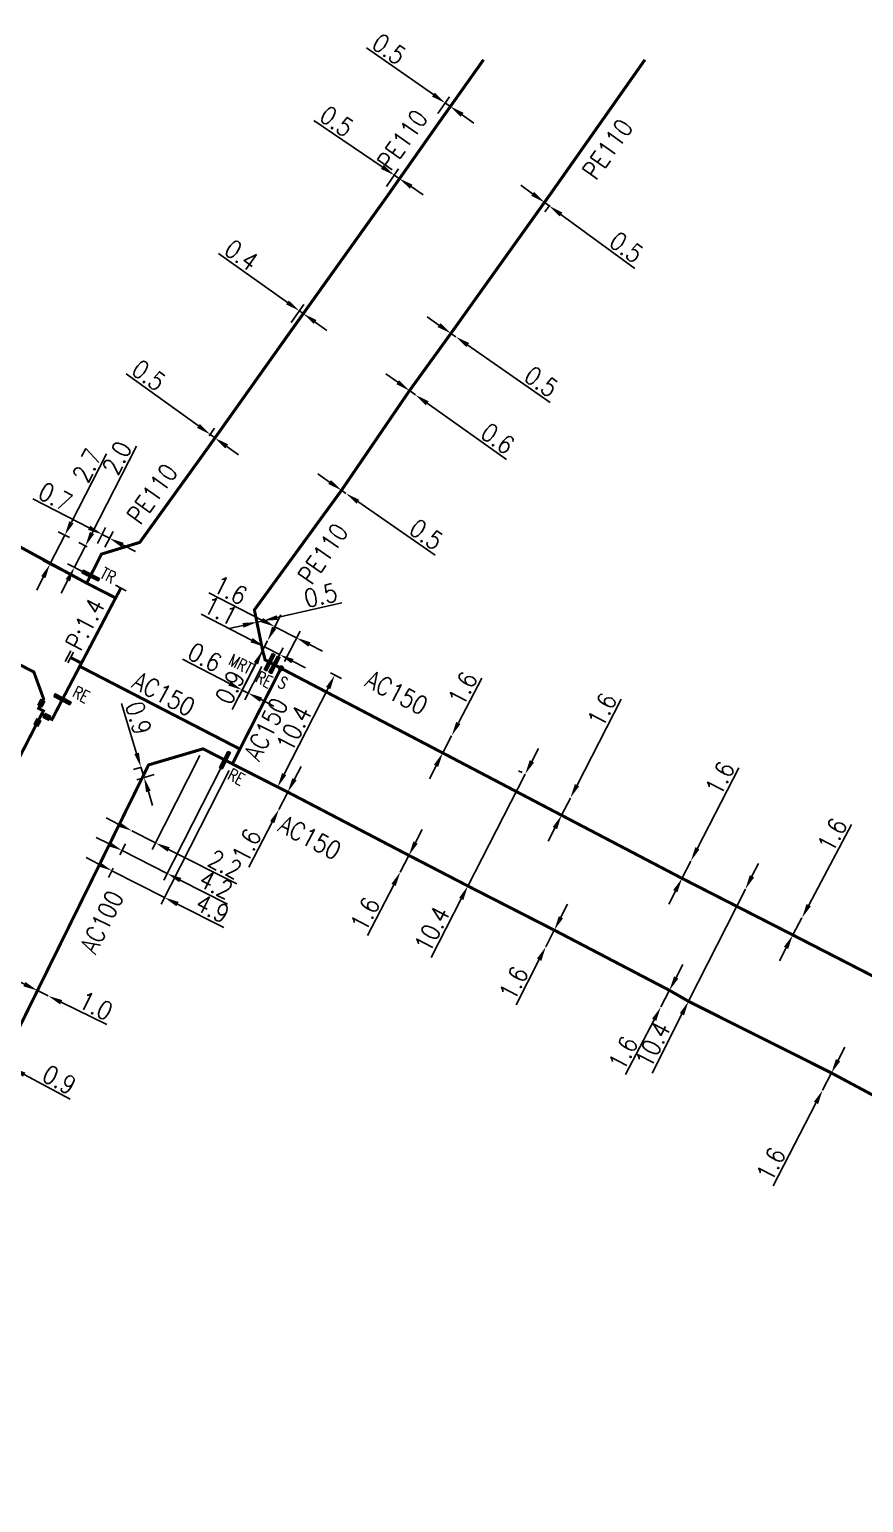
# Model space of a CAD drawing. Header units: millimetres. Extents: x 155997 to 157006, y 121209 to 122008.
# Drawn here: x 156060.6 to 156129.6, y 121880.6 to 122002.5 of the extents above; entities that cross this region are included whole.
import ezdxf
from ezdxf.enums import TextEntityAlignment as Align

# ---------------------------------------------------------------- set-up
doc = ezdxf.new("R2010")
doc.units = ezdxf.units.MM
doc.linetypes.add('L_25_AP', pattern=[2000, 1000, 1000])
doc.linetypes.add('L_25_PE', pattern=[2000, 1000, 1000])
doc.layers.get('0').update_dxf_attribs({"linetype": 'CONTINUOUS'})
for name, color, linetype in [('L_150', 1, 'CONTINUOUS'), ('L_300', 7, 'CONTINUOUS'), ('L_340', 7, 'CONTINUOUS')]:
    doc.layers.add(name, color=color, linetype=linetype)
doc.styles.add('G_ROMANS', font='ROMANS.SHX', dxfattribs={"width": 0.75})
doc.styles.get("Standard").update_dxf_attribs({"font": 'romans.shx', "width": 0.85})
doc.dimstyles.get("Standard").update_dxf_attribs({"dimtxt": 1.5, "dimasz": 1.2, "dimexe": 0.625, "dimexo": 0.625, "dimgap": 0.25, "dimtad": 1, "dimdec": 1, "dimzin": 0, "dimdsep": 46, "dimtxsty": 'Standard', "dimcen": -0.5, "dimadec": 0, "dimazin": 0, "dimtfac": 1, "dimtdec": 1, "dimtmove": 0, "dimatfit": 3, "dimfxl": 0, "dimtolj": 1, "dimtzin": 0, "dimarcsym": 0})

# ---------------------------------------------------------------- blocks, each defined once
blk = doc.blocks.new('*D174')
at = {"layer": 'L_150', "color": 0, "linetype": 'Continuous', "lineweight": -2, "transparency": 16777216}
for p, q in [((156094.03, 121997.11), (156088.49, 122000.98)), ((156094.41, 121995.56), (156095.37, 121996.93)), ((156094.82, 121995.28), (156095.78, 121996.65)), ((156095.42, 121996.14), (156095.01, 121996.42)), ((156096.4, 121995.45), (156097.39, 121994.76))]:
    blk.add_line(p, q, dxfattribs=at)
at = {"layer": 'L_150', "color": 0, "linetype": 'Continuous', "transparency": 16777216}
for points in [[(156094.14, 121997.27), (156093.91, 121996.95), (156095.01, 121996.42)], [(156096.52, 121995.61), (156096.29, 121995.28), (156095.42, 121996.14)]]:
    blk.add_solid(points, dxfattribs=at)
at = {"layer": 'L_150', "color": 0, "linetype": 'Continuous', "transparency": 16777216, "insert": (156090.36, 122000.89), "char_height": 1.5, "attachment_point": 5, "rotation": 325.0707}
blk.add_mtext('\\A1;0.5', dxfattribs=at)
blk = doc.blocks.new('*D175')
at = {"layer": 'L_150', "color": 0, "linetype": 'Continuous', "lineweight": -2, "transparency": 16777216}
for p, q in [((156102.24, 121988.9), (156101.28, 121989.61)), ((156103.26, 121988.26), (156102.85, 121987.69)), ((156103.21, 121988.2), (156103.62, 121987.9)), ((156103.66, 121987.96), (156103.25, 121987.4)), ((156104.59, 121987.19), (156110.7, 121982.73))]:
    blk.add_line(p, q, dxfattribs=at)
at = {"layer": 'L_150', "color": 0, "linetype": 'Continuous', "transparency": 16777216}
for points in [[(156102.36, 121989.06), (156102.13, 121988.74), (156103.21, 121988.2)], [(156104.71, 121987.36), (156104.47, 121987.03), (156103.62, 121987.9)]]:
    blk.add_solid(points, dxfattribs=at)
at = {"layer": 'L_150', "color": 0, "linetype": 'Continuous', "transparency": 16777216, "insert": (156110.01, 121984.48), "char_height": 1.5, "attachment_point": 5, "rotation": 323.8832}
blk.add_mtext('\\A1;0.5', dxfattribs=at)
blk = doc.blocks.new('L_340_20')
at = {"linetype": 'Continuous'}
blk.add_hatch(color=0, dxfattribs=at).paths.add_polyline_path([(0.12, 0.75), (-0.12, 0.75), (-0.12, -0.75), (0.12, -0.75)])
at = {"color": 0, "linetype": 'Continuous'}
blk.add_lwpolyline([(-0.12, 0.75), (0.12, 0.75), (0.12, -0.75), (-0.12, -0.75)], close=True, dxfattribs=at)
at = {"color": 0, "linetype": 'Continuous', "width": 0.75}
for tag, height, flags, p in [('RE', 1, 8, (0, 1.87)), ('DEF_LEG', 1.2, 3, (0, -5)), ('DEF_COUP', 1.2, 3, (0, -7.5)), ('DEF_TYPE', 1.2, 3, (0, -10))]:
    blk.add_attdef(tag, text='', height=height, dxfattribs=dict(at, flags=flags)).set_placement(p, align=Align.MIDDLE)
blk = doc.blocks.new('L_340_19')
at = {"linetype": 'Continuous'}
blk.add_hatch(color=0, dxfattribs=at).paths.add_polyline_path([(0.12, 0.75), (-0.12, 0.75), (-0.12, -0.75), (0.12, -0.75)])
at = {"color": 0, "linetype": 'Continuous'}
blk.add_lwpolyline([(-0.12, 0.75), (0.12, 0.75), (0.12, -0.75), (-0.12, -0.75)], close=True, dxfattribs=at)
at = {"color": 0, "linetype": 'Continuous', "width": 0.75}
for tag, height, flags, p in [('TR', 1, 8, (0, 1.98)), ('DEF_LEG', 1.2, 3, (0, -5)), ('DEF_COUP', 1.2, 3, (0, -7.5)), ('DEF_TYPE', 1.2, 3, (0, -10))]:
    blk.add_attdef(tag, text='', height=height, dxfattribs=dict(at, flags=flags)).set_placement(p, align=Align.MIDDLE)
blk = doc.blocks.new('L_340_17')
at = {"linetype": 'Continuous'}
blk.add_hatch(color=0, dxfattribs=at).paths.add_polyline_path([(0.12, 0.75), (-0.12, 0.75), (-0.12, -0.75), (0.12, -0.75)])
at = {"color": 0, "linetype": 'Continuous'}
blk.add_lwpolyline([(-0.12, 0.75), (0.12, 0.75), (0.12, -0.75), (-0.12, -0.75)], close=True, dxfattribs=at)
at = {"color": 0, "linetype": 'Continuous', "width": 0.75}
for tag, height, flags, p in [('MRT', 1, 8, (0, 1.88)), ('DEF_LEG', 1.2, 3, (0, -5)), ('DEF_COUP', 1.2, 3, (0, -7.5)), ('DEF_TYPE', 1.2, 3, (0, -10))]:
    blk.add_attdef(tag, text='', height=height, dxfattribs=dict(at, flags=flags)).set_placement(p, align=Align.MIDDLE)
blk = doc.blocks.new('L_340_07')
at = {"color": 0, "linetype": 'Continuous', "const_width": 0.25, "flags": 128}
blk.add_lwpolyline([(0, 0), (0.35, 0)], dxfattribs=at)
at = {"color": 0, "linetype": 'Continuous', "flags": 128}
blk.add_lwpolyline([(0.35, -0.5), (0.35, 0.5)], dxfattribs=at)
at = {"color": 0, "linetype": 'Continuous', "width": 0.75, "flags": 3}
for tag, p in [('DEF_LEG', (0.72, -3.47)), ('DEF_COUP', (0.72, -5.97)), ('DEF_TYPE', (0.72, -8.47))]:
    blk.add_attdef(tag, text='', height=1.2, dxfattribs=at).set_placement(p, align=Align.MIDDLE)
blk = doc.blocks.new('*D598')
at = {"layer": 'L_150', "color": 0, "linetype": 'Continuous', "lineweight": -2, "transparency": 16777216}
for p, q in [((156089.79, 121991.13), (156084.14, 121994.98)), ((156090.14, 121989.5), (156091.14, 121990.97)), ((156090.55, 121989.22), (156091.55, 121990.69)), ((156091.2, 121990.17), (156090.79, 121990.45)), ((156092.19, 121989.5), (156093.18, 121988.82))]:
    blk.add_line(p, q, dxfattribs=at)
at = {"layer": 'L_150', "color": 0, "linetype": 'Continuous', "transparency": 16777216}
for points in [[(156089.91, 121991.29), (156089.68, 121990.96), (156090.79, 121990.45)], [(156092.3, 121989.66), (156092.08, 121989.33), (156091.2, 121990.17)]]:
    blk.add_solid(points, dxfattribs=at)
at = {"layer": 'L_150', "color": 0, "linetype": 'Continuous', "transparency": 16777216, "insert": (156086.02, 121994.91), "char_height": 1.5, "attachment_point": 5, "rotation": 325.7478}
blk.add_mtext('\\A1;0.5', dxfattribs=at)
blk = doc.blocks.new('*D599')
at = {"layer": 'L_150', "color": 0, "linetype": 'Continuous', "lineweight": -2, "transparency": 16777216}
for p, q in [((156081.95, 121979.91), (156076.25, 121983.95)), ((156082.25, 121978.26), (156083.29, 121979.73)), ((156082.58, 121978.03), (156083.61, 121979.5)), ((156083.25, 121978.99), (156082.93, 121979.22)), ((156084.23, 121978.29), (156085.21, 121977.6))]:
    blk.add_line(p, q, dxfattribs=at)
at = {"layer": 'L_150', "color": 0, "linetype": 'Continuous', "transparency": 16777216}
for points in [[(156082.06, 121980.07), (156081.83, 121979.75), (156082.93, 121979.22)], [(156084.35, 121978.45), (156084.12, 121978.13), (156083.25, 121978.99)]]:
    blk.add_solid(points, dxfattribs=at)
at = {"layer": 'L_150', "color": 0, "linetype": 'Continuous', "transparency": 16777216, "insert": (156078.14, 121983.83), "char_height": 1.5, "attachment_point": 5, "rotation": 324.6789}
blk.add_mtext('\\A1;0.4', dxfattribs=at)
blk = doc.blocks.new('*D600')
at = {"layer": 'L_150', "color": 0, "linetype": 'Continuous', "lineweight": -2, "transparency": 16777216}
for p, q in [((156074.57, 121969.69), (156068.59, 121974)), ((156075.46, 121968.87), (156075.91, 121969.49)), ((156075.95, 121968.69), (156075.54, 121968.99)), ((156075.86, 121968.58), (156076.31, 121969.2)), ((156076.92, 121967.99), (156077.89, 121967.29))]:
    blk.add_line(p, q, dxfattribs=at)
at = {"layer": 'L_150', "color": 0, "linetype": 'Continuous', "transparency": 16777216}
for points in [[(156074.69, 121969.85), (156074.45, 121969.53), (156075.54, 121968.99)], [(156077.04, 121968.16), (156076.8, 121967.83), (156075.95, 121968.69)]]:
    blk.add_solid(points, dxfattribs=at)
at = {"layer": 'L_150', "color": 0, "linetype": 'Continuous', "transparency": 16777216, "insert": (156070.46, 121973.88), "char_height": 1.5, "attachment_point": 5, "rotation": 324.2065}
blk.add_mtext('\\A1;0.5', dxfattribs=at)
blk = doc.blocks.new('*D601')
at = {"layer": 'L_150', "color": 0, "linetype": 'Continuous', "lineweight": -2, "transparency": 16777216}
for p, q in [((156094.49, 121978.04), (156093.51, 121978.72)), ((156095.48, 121977.35), (156095.89, 121977.07)), ((156096.87, 121976.38), (156103.69, 121971.64))]:
    blk.add_line(p, q, dxfattribs=at)
at = {"layer": 'L_150', "color": 0, "linetype": 'Continuous', "transparency": 16777216}
for points in [[(156094.61, 121978.2), (156094.38, 121977.87), (156095.48, 121977.35)], [(156096.99, 121976.55), (156096.76, 121976.22), (156095.89, 121977.07)]]:
    blk.add_solid(points, dxfattribs=at)
at = {"layer": 'L_150', "color": 0, "linetype": 'Continuous', "transparency": 16777216, "insert": (156102.96, 121973.36), "char_height": 1.5, "attachment_point": 5, "rotation": 325.1771}
blk.add_mtext('\\A1;0.5', dxfattribs=at)
blk = doc.blocks.new('*D602')
at = {"layer": 'L_150', "color": 0, "linetype": 'Continuous', "lineweight": -2, "transparency": 16777216}
for p, q in [((156085.44, 121965.04), (156084.45, 121965.73)), ((156086.42, 121964.36), (156086.79, 121964.1)), ((156087.78, 121963.42), (156094.18, 121958.98))]:
    blk.add_line(p, q, dxfattribs=at)
at = {"layer": 'L_150', "color": 0, "linetype": 'Continuous', "transparency": 16777216}
for points in [[(156085.55, 121965.21), (156085.32, 121964.88), (156086.42, 121964.36)], [(156087.89, 121963.58), (156087.67, 121963.26), (156086.79, 121964.1)]]:
    blk.add_solid(points, dxfattribs=at)
at = {"layer": 'L_150', "color": 0, "linetype": 'Continuous', "transparency": 16777216, "insert": (156093.44, 121960.71), "char_height": 1.5, "attachment_point": 5, "rotation": 325.2591}
blk.add_mtext('\\A1;0.5', dxfattribs=at)
blk = doc.blocks.new('*D603')
at = {"layer": 'L_150', "color": 0, "linetype": 'Continuous', "lineweight": -2, "transparency": 16777216}
for p, q in [((156091.08, 121973.3), (156090.1, 121974)), ((156092.05, 121972.61), (156092.54, 121972.26)), ((156093.52, 121971.56), (156100.07, 121966.9))]:
    blk.add_line(p, q, dxfattribs=at)
at = {"layer": 'L_150', "color": 0, "linetype": 'Continuous', "transparency": 16777216}
for points in [[(156091.19, 121973.47), (156090.96, 121973.14), (156092.05, 121972.61)], [(156093.64, 121971.73), (156093.4, 121971.4), (156092.54, 121972.26)]]:
    blk.add_solid(points, dxfattribs=at)
at = {"layer": 'L_150', "color": 0, "linetype": 'Continuous', "transparency": 16777216, "insert": (156099.36, 121968.64), "char_height": 1.5, "attachment_point": 5, "rotation": 324.5588}
blk.add_mtext('\\A1;0.6', dxfattribs=at)
blk = doc.blocks.new('*D604')
at = {"layer": 'L_150', "color": 0, "linetype": 'Continuous', "lineweight": -2, "transparency": 16777216}
for p, q in [((156096.1, 121945.1), (156098.03, 121948.82)), ((156094.8, 121942.62), (156095.54, 121944.04)), ((156094.25, 121941.55), (156093.7, 121940.49))]:
    blk.add_line(p, q, dxfattribs=at)
at = {"layer": 'L_150', "color": 0, "linetype": 'Continuous', "transparency": 16777216}
for points in [[(156095.92, 121945.19), (156096.27, 121945.01), (156095.54, 121944.04)], [(156094.07, 121941.64), (156094.43, 121941.46), (156094.8, 121942.62)]]:
    blk.add_solid(points, dxfattribs=at)
at = {"layer": 'L_150', "color": 0, "linetype": 'Continuous', "transparency": 16777216, "insert": (156096.45, 121947.95), "char_height": 1.5, "attachment_point": 5, "rotation": 62.5067}
blk.add_mtext('\\A1;1.6', dxfattribs=at)
blk = doc.blocks.new('*D605')
at = {"layer": 'L_150', "color": 0, "linetype": 'Continuous', "lineweight": -2, "transparency": 16777216}
for p, q in [((156092.55, 121935.2), (156093.1, 121936.27)), ((156092, 121934.14), (156091.29, 121932.76)), ((156090.74, 121931.69), (156088.57, 121927.5))]:
    blk.add_line(p, q, dxfattribs=at)
at = {"layer": 'L_150', "color": 0, "linetype": 'Continuous', "transparency": 16777216}
for points in [[(156092.37, 121935.3), (156092.73, 121935.11), (156092, 121934.14)], [(156090.56, 121931.79), (156090.91, 121931.6), (156091.29, 121932.76)]]:
    blk.add_solid(points, dxfattribs=at)
at = {"layer": 'L_150', "color": 0, "linetype": 'Continuous', "transparency": 16777216, "insert": (156088.37, 121929.29), "char_height": 1.5, "attachment_point": 5, "rotation": 62.6664}
blk.add_mtext('\\A1;1.6', dxfattribs=at)
blk = doc.blocks.new('*D607')
at = {"layer": 'L_150', "color": 0, "linetype": 'Continuous', "lineweight": -2, "transparency": 16777216}
for p, q in [((156105.92, 121939.95), (156109.57, 121947.06)), ((156104.64, 121937.46), (156105.37, 121938.89)), ((156104.09, 121936.39), (156103.54, 121935.33))]:
    blk.add_line(p, q, dxfattribs=at)
at = {"layer": 'L_150', "color": 0, "linetype": 'Continuous', "transparency": 16777216}
for points in [[(156105.74, 121940.04), (156106.09, 121939.86), (156105.37, 121938.89)], [(156103.91, 121936.49), (156104.27, 121936.3), (156104.64, 121937.46)]]:
    blk.add_solid(points, dxfattribs=at)
at = {"layer": 'L_150', "color": 0, "linetype": 'Continuous', "transparency": 16777216, "insert": (156107.99, 121946.19), "char_height": 1.5, "attachment_point": 5, "rotation": 62.8256}
blk.add_mtext('\\A1;1.6', dxfattribs=at)
blk = doc.blocks.new('*D608')
at = {"layer": 'L_150', "color": 0, "linetype": 'Continuous', "lineweight": -2, "transparency": 16777216}
for p, q in [((156082.52, 121940.44), (156083.07, 121941.51)), ((156081.97, 121939.38), (156081.24, 121937.95)), ((156080.69, 121936.89), (156078.76, 121933.17))]:
    blk.add_line(p, q, dxfattribs=at)
at = {"layer": 'L_150', "color": 0, "linetype": 'Continuous', "transparency": 16777216}
for points in [[(156082.35, 121940.53), (156082.7, 121940.35), (156081.97, 121939.38)], [(156080.51, 121936.98), (156080.86, 121936.8), (156081.24, 121937.95)]]:
    blk.add_solid(points, dxfattribs=at)
at = {"layer": 'L_150', "color": 0, "linetype": 'Continuous', "transparency": 16777216, "insert": (156078.56, 121934.95), "char_height": 1.5, "attachment_point": 5, "rotation": 62.6664}
blk.add_mtext('\\A1;1.6', dxfattribs=at)
blk = doc.blocks.new('*D609')
at = {"layer": 'L_340', "color": 0, "linetype": 'Continuous', "lineweight": -2, "transparency": 16777216}
for p, q in [((156076.49, 121941.47), (156071.72, 121932.08)), ((156067.18, 121935.09), (156066.11, 121935.63)), ((156068.07, 121934.19), (156068.54, 121935.1)), ((156068.25, 121934.54), (156072, 121932.64)), ((156073.07, 121932.1), (156076.99, 121930.11))]:
    blk.add_line(p, q, dxfattribs=at)
at = {"layer": 'L_340', "color": 0, "linetype": 'Continuous', "transparency": 16777216}
for points in [[(156067.27, 121935.26), (156067.09, 121934.91), (156068.25, 121934.54)], [(156073.16, 121932.27), (156072.98, 121931.92), (156072, 121932.64)]]:
    blk.add_solid(points, dxfattribs=at)
at = {"layer": 'L_340', "color": 0, "linetype": 'Continuous', "transparency": 16777216, "insert": (156076.03, 121931.72), "char_height": 1.5, "attachment_point": 5, "rotation": 333.0786}
blk.add_mtext('\\A1;4.2', dxfattribs=at)
blk = doc.blocks.new('*D610')
at = {"layer": 'L_150', "color": 0, "linetype": 'Continuous', "lineweight": -2, "transparency": 16777216}
for p, q in [((156077.11, 121941.16), (156071.49, 121930.1)), ((156066.34, 121933.42), (156065.27, 121933.96)), ((156067.51, 121933.07), (156067.12, 121932.31)), ((156067.41, 121932.87), (156071.77, 121930.65)), ((156072.84, 121930.11), (156076.69, 121928.16))]:
    blk.add_line(p, q, dxfattribs=at)
at = {"layer": 'L_150', "color": 0, "linetype": 'Continuous', "transparency": 16777216}
for points in [[(156066.43, 121933.59), (156066.25, 121933.24), (156067.41, 121932.87)], [(156072.94, 121930.29), (156072.75, 121929.93), (156071.77, 121930.65)]]:
    blk.add_solid(points, dxfattribs=at)
at = {"layer": 'L_150', "color": 0, "linetype": 'Continuous', "transparency": 16777216, "insert": (156075.75, 121929.75), "char_height": 1.5, "attachment_point": 5, "rotation": 333.0786}
blk.add_mtext('\\A1;4.9', dxfattribs=at)
blk = doc.blocks.new('*D620')
at = {"layer": 'L_150', "color": 0, "linetype": 'Continuous', "lineweight": -2, "transparency": 16777216}
for p, q in [((156127.53, 121917.19), (156128.08, 121918.26)), ((156126.98, 121916.13), (156126.25, 121914.7)), ((156125.7, 121913.64), (156122.17, 121906.79))]:
    blk.add_line(p, q, dxfattribs=at)
at = {"layer": 'L_150', "color": 0, "linetype": 'Continuous', "transparency": 16777216}
for points in [[(156127.35, 121917.28), (156127.71, 121917.1), (156126.98, 121916.13)], [(156125.52, 121913.73), (156125.88, 121913.55), (156126.25, 121914.7)]]:
    blk.add_solid(points, dxfattribs=at)
at = {"layer": 'L_150', "color": 0, "linetype": 'Continuous', "transparency": 16777216, "insert": (156121.97, 121908.58), "char_height": 1.5, "attachment_point": 5, "rotation": 62.7553}
blk.add_mtext('\\A1;1.6', dxfattribs=at)
blk = doc.blocks.new('*D632')
at = {"layer": 'L_150', "color": 0, "linetype": 'Continuous', "lineweight": -2, "transparency": 16777216}
for p, q in [((156125.1, 121930.02), (156128.63, 121936.69)), ((156123.79, 121927.55), (156124.54, 121928.96)), ((156123.23, 121926.48), (156122.67, 121925.42))]:
    blk.add_line(p, q, dxfattribs=at)
at = {"layer": 'L_150', "color": 0, "linetype": 'Continuous', "transparency": 16777216}
for points in [[(156124.92, 121930.11), (156125.28, 121929.93), (156124.54, 121928.96)], [(156123.05, 121926.58), (156123.4, 121926.39), (156123.79, 121927.55)]]:
    blk.add_solid(points, dxfattribs=at)
at = {"layer": 'L_150', "color": 0, "linetype": 'Continuous', "transparency": 16777216, "insert": (156127.05, 121935.84), "char_height": 1.5, "attachment_point": 5, "rotation": 62.1147}
blk.add_mtext('\\A1;1.6', dxfattribs=at)
blk = doc.blocks.new('*D633')
at = {"layer": 'L_150', "color": 0, "linetype": 'Continuous', "lineweight": -2, "transparency": 16777216}
for p, q in [((156115.89, 121934.73), (156119.32, 121941.4)), ((156114.61, 121932.24), (156115.34, 121933.67)), ((156114.06, 121931.18), (156113.51, 121930.11))]:
    blk.add_line(p, q, dxfattribs=at)
at = {"layer": 'L_150', "color": 0, "linetype": 'Continuous', "transparency": 16777216}
for points in [[(156115.71, 121934.82), (156116.06, 121934.64), (156115.34, 121933.67)], [(156113.88, 121931.27), (156114.23, 121931.08), (156114.61, 121932.24)]]:
    blk.add_solid(points, dxfattribs=at)
at = {"layer": 'L_150', "color": 0, "linetype": 'Continuous', "transparency": 16777216, "insert": (156117.75, 121940.53), "char_height": 1.5, "attachment_point": 5, "rotation": 62.7516}
blk.add_mtext('\\A1;1.6', dxfattribs=at)
blk = doc.blocks.new('*D634')
at = {"layer": 'L_150', "color": 0, "linetype": 'Continuous', "lineweight": -2, "transparency": 16777216}
for p, q in [((156081.1, 121953.82), (156086.46, 121955.04)), ((156079.35, 121953.85), (156079.58, 121952.84)), ((156079.44, 121953.45), (156079.93, 121953.56)), ((156078.27, 121953.18), (156077.1, 121952.92))]:
    blk.add_line(p, q, dxfattribs=at)
at = {"layer": 'L_150', "color": 0, "linetype": 'Continuous', "transparency": 16777216}
for points in [[(156078.22, 121953.38), (156078.31, 121952.99), (156079.44, 121953.45)], [(156081.05, 121954.02), (156081.14, 121953.63), (156079.93, 121953.56)]]:
    blk.add_solid(points, dxfattribs=at)
at = {"layer": 'L_150', "color": 0, "linetype": 'Continuous', "transparency": 16777216, "insert": (156084.7, 121955.66), "char_height": 1.5, "attachment_point": 5, "rotation": 12.769}
blk.add_mtext('\\A1;0.5', dxfattribs=at)
blk = doc.blocks.new('*D573')
at = {"layer": 'L_150', "color": 0, "linetype": 'Continuous', "lineweight": -2, "transparency": 16777216}
for p, q in [((156069.46, 121942.58), (156068.2, 121946.71)), ((156069.85, 121941.45), (156069.21, 121941.25)), ((156070.08, 121940.58), (156069.81, 121941.44)), ((156070.92, 121940.84), (156069.48, 121940.39)), ((156070.43, 121939.43), (156070.78, 121938.28))]:
    blk.add_line(p, q, dxfattribs=at)
at = {"layer": 'L_150', "color": 0, "linetype": 'Continuous', "transparency": 16777216}
for points in [[(156069.65, 121942.64), (156069.27, 121942.53), (156069.81, 121941.44)], [(156070.62, 121939.49), (156070.24, 121939.37), (156070.08, 121940.58)]]:
    blk.add_solid(points, dxfattribs=at)
at = {"layer": 'L_150', "color": 0, "linetype": 'Continuous', "transparency": 16777216, "insert": (156069.61, 121945.51), "char_height": 1.5, "attachment_point": 5, "rotation": 287.0267}
blk.add_mtext('\\A1;0.9', dxfattribs=at)
blk = doc.blocks.new('*D574')
at = {"layer": 'L_150', "color": 0, "linetype": 'Continuous', "lineweight": -2, "transparency": 16777216}
for p, q in [((156064.06, 121961.71), (156066.97, 121967.38)), ((156063.9, 121960.44), (156062.96, 121960.93)), ((156062.28, 121958.24), (156063.51, 121960.64)), ((156064.77, 121956.96), (156061.73, 121958.52)), ((156061.73, 121957.17), (156061.19, 121956.1))]:
    blk.add_line(p, q, dxfattribs=at)
at = {"layer": 'L_150', "color": 0, "linetype": 'Continuous', "transparency": 16777216}
for points in [[(156063.88, 121961.8), (156064.24, 121961.62), (156063.51, 121960.64)], [(156061.56, 121957.26), (156061.91, 121957.08), (156062.28, 121958.24)]]:
    blk.add_solid(points, dxfattribs=at)
at = {"layer": 'L_150', "color": 0, "linetype": 'Continuous', "transparency": 16777216, "insert": (156065.36, 121966.42), "char_height": 1.5, "attachment_point": 5, "rotation": 62.8353}
blk.add_mtext('\\A1;2.7', dxfattribs=at)
blk = doc.blocks.new('*D575')
at = {"layer": 'L_150', "color": 0, "linetype": 'Continuous', "lineweight": -2, "transparency": 16777216}
for p, q in [((156065.53, 121961.26), (156060.87, 121963.65)), ((156066.22, 121959.96), (156066.89, 121961.27)), ((156066.84, 121959.64), (156067.51, 121960.95)), ((156067.22, 121960.39), (156066.6, 121960.71)), ((156068.29, 121959.84), (156069.36, 121959.29))]:
    blk.add_line(p, q, dxfattribs=at)
at = {"layer": 'L_150', "color": 0, "linetype": 'Continuous', "transparency": 16777216}
for points in [[(156065.63, 121961.43), (156065.44, 121961.08), (156066.6, 121960.71)], [(156068.38, 121960.02), (156068.2, 121959.66), (156067.22, 121960.39)]]:
    blk.add_solid(points, dxfattribs=at)
at = {"layer": 'L_150', "color": 0, "linetype": 'Continuous', "transparency": 16777216, "insert": (156062.73, 121963.82), "char_height": 1.5, "attachment_point": 5, "rotation": 332.8353}
blk.add_mtext('\\A1;0.7', dxfattribs=at)
blk = doc.blocks.new('*D576')
at = {"layer": 'L_340', "color": 0, "linetype": 'Continuous', "lineweight": -2, "transparency": 16777216}
for p, q in [((156065.77, 121960.83), (156069.45, 121968)), ((156064.31, 121957.99), (156065.22, 121959.76)), ((156065.37, 121959.69), (156064.67, 121960.05)), ((156065.09, 121957.58), (156063.75, 121958.27)), ((156063.76, 121956.92), (156063.21, 121955.85))]:
    blk.add_line(p, q, dxfattribs=at)
at = {"layer": 'L_340', "color": 0, "linetype": 'Continuous', "transparency": 16777216}
for points in [[(156065.59, 121960.92), (156065.95, 121960.74), (156065.22, 121959.76)], [(156063.58, 121957.01), (156063.94, 121956.83), (156064.31, 121957.99)]]:
    blk.add_solid(points, dxfattribs=at)
at = {"layer": 'L_340', "color": 0, "linetype": 'Continuous', "transparency": 16777216, "insert": (156067.83, 121967.04), "char_height": 1.5, "attachment_point": 5, "rotation": 62.8353}
blk.add_mtext('\\A1;2.0', dxfattribs=at)
blk = doc.blocks.new('*D583')
at = {"layer": 'L_150', "color": 0, "linetype": 'Continuous', "lineweight": -2, "transparency": 16777216}
for p, q in [((156057.25, 121917.55), (156056.19, 121918.11)), ((156058.31, 121916.98), (156059.1, 121916.56)), ((156060.16, 121915.99), (156063.96, 121913.96))]:
    blk.add_line(p, q, dxfattribs=at)
at = {"layer": 'L_150', "color": 0, "linetype": 'Continuous', "transparency": 16777216}
for points in [[(156057.34, 121917.72), (156057.15, 121917.37), (156058.31, 121916.98)], [(156060.25, 121916.17), (156060.06, 121915.81), (156059.1, 121916.56)]]:
    blk.add_solid(points, dxfattribs=at)
at = {"layer": 'L_150', "color": 0, "linetype": 'Continuous', "transparency": 16777216, "insert": (156063.06, 121915.57), "char_height": 1.5, "attachment_point": 5, "rotation": 331.8488}
blk.add_mtext('\\A1;0.9', dxfattribs=at)
blk = doc.blocks.new('*D584')
at = {"layer": 'L_150', "color": 0, "linetype": 'Continuous', "lineweight": -2, "transparency": 16777216}
for p, q in [((156060.17, 121923.48), (156059.09, 121924.01)), ((156061.25, 121922.95), (156062.14, 121922.51)), ((156063.22, 121921.98), (156066.98, 121920.13))]:
    blk.add_line(p, q, dxfattribs=at)
at = {"layer": 'L_150', "color": 0, "linetype": 'Continuous', "transparency": 16777216}
for points in [[(156060.26, 121923.66), (156060.08, 121923.3), (156061.25, 121922.95)], [(156063.31, 121922.16), (156063.13, 121921.8), (156062.14, 121922.51)]]:
    blk.add_solid(points, dxfattribs=at)
at = {"layer": 'L_150', "color": 0, "linetype": 'Continuous', "transparency": 16777216, "insert": (156066.08, 121921.69), "char_height": 1.5, "attachment_point": 5, "rotation": 333.7888}
blk.add_mtext('\\A1;1.0', dxfattribs=at)
blk = doc.blocks.new('*D606')
at = {"layer": 'L_150', "color": 0, "linetype": 'Continuous', "lineweight": -2, "transparency": 16777216}
for p, q in [((156104.59, 121929.02), (156105.13, 121930.09)), ((156104.04, 121927.95), (156103.33, 121926.57)), ((156102.79, 121925.51), (156100.88, 121921.78))]:
    blk.add_line(p, q, dxfattribs=at)
at = {"layer": 'L_150', "color": 0, "linetype": 'Continuous', "transparency": 16777216}
for points in [[(156104.41, 121929.11), (156104.76, 121928.93), (156104.04, 121927.95)], [(156102.61, 121925.6), (156102.97, 121925.41), (156103.33, 121926.57)]]:
    blk.add_solid(points, dxfattribs=at)
at = {"layer": 'L_150', "color": 0, "linetype": 'Continuous', "transparency": 16777216, "insert": (156100.67, 121923.56), "char_height": 1.5, "attachment_point": 5, "rotation": 62.9367}
blk.add_mtext('\\A1;1.6', dxfattribs=at)
blk = doc.blocks.new('*D621')
at = {"layer": 'L_150', "color": 0, "linetype": 'Continuous', "lineweight": -2, "transparency": 16777216}
for p, q in [((156114.13, 121924.03), (156114.68, 121925.1)), ((156113.57, 121922.97), (156112.86, 121921.59)), ((156114.13, 121922.68), (156114.13, 121922.68)), ((156112.3, 121920.53), (156109.94, 121915.99)), ((156113.41, 121921.31), (156113.41, 121921.31))]:
    blk.add_line(p, q, dxfattribs=at)
at = {"layer": 'L_150', "color": 0, "linetype": 'Continuous', "transparency": 16777216}
for points in [[(156113.95, 121924.13), (156114.31, 121923.94), (156113.57, 121922.97)], [(156112.13, 121920.62), (156112.48, 121920.44), (156112.86, 121921.59)]]:
    blk.add_solid(points, dxfattribs=at)
at = {"layer": 'L_150', "color": 0, "linetype": 'Continuous', "transparency": 16777216, "insert": (156109.74, 121917.78), "char_height": 1.5, "attachment_point": 5, "rotation": 62.4856}
blk.add_mtext('\\A1;1.6', dxfattribs=at)
blk = doc.blocks.new('L_340_02')
at = {"color": 0, "linetype": 'Continuous'}
blk.add_solid([(-0.75, 0.25), (0.75, 0.25), (-0.75, -0.25), (0.75, -0.25)], dxfattribs=at)
at = {"color": 0, "linetype": 'Continuous', "width": 0.75, "flags": 3}
for tag, p in [('DEF_LEG', (0, -4.75)), ('DEF_TYPE', (0, -6.75))]:
    blk.add_attdef(tag, text='', height=1.2, dxfattribs=at).set_placement(p, align=Align.MIDDLE)
blk = doc.blocks.new('L_340_06')
at = {"color": 0, "linetype": 'Continuous', "const_width": 0.25, "flags": 128}
blk.add_lwpolyline([(0, 0), (0.35, 0)], dxfattribs=at)
at = {"color": 0, "linetype": 'Continuous', "flags": 128}
for points in [[(0.35, -0.5), (0.35, 0.5)], [(0.6, -0.5), (0.6, 0.5)]]:
    blk.add_lwpolyline(points, dxfattribs=at)
at = {"color": 0, "linetype": 'Continuous', "width": 0.75, "flags": 3}
for tag, p in [('DEF_LEG', (0, -10)), ('DEF_COUP', (0, -12.5)), ('DEF_TYPE', (0, -15))]:
    blk.add_attdef(tag, text='', height=1.2, dxfattribs=at).set_placement(p, align=Align.MIDDLE)
blk = doc.blocks.new('L_300_11')
at = {"color": 0, "linetype": 'Continuous', "const_width": 0.248, "flags": 128}
blk.add_lwpolyline([(-0.13, 0, 1), (0.13, 0, 1)], format="xyb", close=True, dxfattribs=at)
at = {"linetype": 'Continuous', "style": 'G_ROMANS', "width": 0.75}
blk.add_attdef('S', text='', height=1, dxfattribs=at).set_placement((0, 1.35), align=Align.MIDDLE_CENTER)
at = {"color": 0, "linetype": 'Continuous', "width": 0.75, "flags": 3}
for tag, p in [('DEF_LEG', (0, -5)), ('DEF_COUP', (0, -7.5)), ('DEF_TYPE', (0, -10))]:
    blk.add_attdef(tag, text='', height=1.2, dxfattribs=at).set_placement(p, align=Align.MIDDLE)
blk = doc.blocks.new('*D830')
at = {"layer": 'L_150', "color": 0, "linetype": 'Continuous', "lineweight": -2, "transparency": 16777216}
for p, q in [((156074.68, 121942.4), (156070.75, 121934.62)), ((156068, 121936.71), (156066.93, 121937.25)), ((156069.07, 121936.17), (156071.03, 121935.17)), ((156072.11, 121934.63), (156077.75, 121931.79))]:
    blk.add_line(p, q, dxfattribs=at)
at = {"layer": 'L_150', "color": 0, "linetype": 'Continuous', "transparency": 16777216}
for points in [[(156068.09, 121936.88), (156067.91, 121936.53), (156069.07, 121936.17)], [(156072.2, 121934.81), (156072.02, 121934.45), (156071.03, 121935.17)]]:
    blk.add_solid(points, dxfattribs=at)
at = {"layer": 'L_150', "color": 0, "linetype": 'Continuous', "transparency": 16777216, "insert": (156076.78, 121933.39), "char_height": 1.5, "attachment_point": 5, "rotation": 333.2169}
blk.add_mtext('\\A1;2.2', dxfattribs=at)
blk = doc.blocks.new('*D831')
at = {"layer": 'L_300', "color": 0, "linetype": 'Continuous', "lineweight": -2, "transparency": 16777216}
for p, q in [((156079.83, 121953.62), (156075.43, 121955.88)), ((156080.59, 121952.47), (156081.18, 121953.63)), ((156082.7, 121952.15), (156080.9, 121953.07)), ((156081.7, 121950.19), (156082.99, 121952.7)), ((156083.77, 121951.6), (156084.84, 121951.05))]:
    blk.add_line(p, q, dxfattribs=at)
at = {"layer": 'L_300', "color": 0, "linetype": 'Continuous', "transparency": 16777216}
for points in [[(156079.92, 121953.8), (156079.74, 121953.44), (156080.9, 121953.07)], [(156083.86, 121951.78), (156083.68, 121951.42), (156082.7, 121952.15)]]:
    blk.add_solid(points, dxfattribs=at)
at = {"layer": 'L_300', "color": 0, "linetype": 'Continuous', "transparency": 16777216, "insert": (156077.22, 121956.09), "char_height": 1.5, "attachment_point": 5, "rotation": 332.7963}
blk.add_mtext('\\A1;1.6', dxfattribs=at)
blk = doc.blocks.new('*D832')
at = {"layer": 'L_340', "color": 0, "linetype": 'Continuous', "lineweight": -2, "transparency": 16777216}
for p, q in [((156078.98, 121951.96), (156074.79, 121954.11)), ((156080.02, 121951.35), (156079.76, 121950.85)), ((156081.3, 121950.76), (156080.04, 121951.41)), ((156081.15, 121950.48), (156081.58, 121951.32)), ((156082.37, 121950.21), (156083.43, 121949.67))]:
    blk.add_line(p, q, dxfattribs=at)
at = {"layer": 'L_340', "color": 0, "linetype": 'Continuous', "transparency": 16777216}
for points in [[(156079.07, 121952.13), (156078.88, 121951.78), (156080.04, 121951.41)], [(156082.46, 121950.39), (156082.27, 121950.04), (156081.3, 121950.76)]]:
    blk.add_solid(points, dxfattribs=at)
at = {"layer": 'L_340', "color": 0, "linetype": 'Continuous', "transparency": 16777216, "insert": (156076.42, 121954.4), "char_height": 1.5, "attachment_point": 5, "rotation": 332.7963}
blk.add_mtext('\\A1;1.1', dxfattribs=at)
blk = doc.blocks.new('*D833')
at = {"layer": 'L_150', "color": 0, "linetype": 'Continuous', "lineweight": -2, "transparency": 16777216}
for p, q in [((156080.02, 121951.35), (156077.92, 121947.27)), ((156077.14, 121948.38), (156073.25, 121950.37)), ((156079.82, 121949.77), (156078.41, 121947.02)), ((156078.69, 121947.58), (156078.2, 121947.83)), ((156079.76, 121947.03), (156080.83, 121946.48))]:
    blk.add_line(p, q, dxfattribs=at)
at = {"layer": 'L_150', "color": 0, "linetype": 'Continuous', "transparency": 16777216}
for points in [[(156077.23, 121948.55), (156077.04, 121948.2), (156078.2, 121947.83)], [(156079.85, 121947.21), (156079.67, 121946.85), (156078.69, 121947.58)]]:
    blk.add_solid(points, dxfattribs=at)
at = {"layer": 'L_150', "color": 0, "linetype": 'Continuous', "transparency": 16777216, "insert": (156075.11, 121950.54), "char_height": 1.5, "attachment_point": 5, "rotation": 332.7963}
blk.add_mtext('\\A1;0.6', dxfattribs=at)
blk = doc.blocks.new('*D834')
at = {"layer": 'L_150', "color": 0, "linetype": 'Continuous', "lineweight": -2, "transparency": 16777216}
for p, q in [((156080.85, 121952.98), (156081.4, 121954.04)), ((156080.3, 121951.91), (156079.89, 121951.11)), ((156079.34, 121950.04), (156077.37, 121946.21))]:
    blk.add_line(p, q, dxfattribs=at)
at = {"layer": 'L_150', "color": 0, "linetype": 'Continuous', "transparency": 16777216}
for points in [[(156080.67, 121953.07), (156081.03, 121952.89), (156080.3, 121951.91)], [(156079.16, 121950.13), (156079.52, 121949.95), (156079.89, 121951.11)]]:
    blk.add_solid(points, dxfattribs=at)
at = {"layer": 'L_150', "color": 0, "linetype": 'Continuous', "transparency": 16777216, "insert": (156077.19, 121948.05), "char_height": 1.5, "attachment_point": 5, "rotation": 62.7963}
blk.add_mtext('\\A1;0.9', dxfattribs=at)
blk = doc.blocks.new('*D835')
at = {"layer": 'L_150', "color": 0, "linetype": 'Continuous', "lineweight": -2, "transparency": 16777216}
for p, q in [((156085.5, 121949.24), (156086.42, 121948.77)), ((156081.68, 121940.86), (156085.32, 121947.99)), ((156080.76, 121939.98), (156081.69, 121939.51))]:
    blk.add_line(p, q, dxfattribs=at)
at = {"layer": 'L_150', "color": 0, "linetype": 'Continuous', "transparency": 16777216}
for points in [[(156085.14, 121948.08), (156085.5, 121947.9), (156085.86, 121949.06)], [(156081.5, 121940.96), (156081.85, 121940.77), (156081.13, 121939.8)]]:
    blk.add_solid(points, dxfattribs=at)
at = {"layer": 'L_150', "color": 0, "linetype": 'Continuous', "transparency": 16777216, "insert": (156082.48, 121944.64), "char_height": 1.5, "attachment_point": 5, "rotation": 62.9192}
blk.add_mtext('\\A1;10.4', dxfattribs=at)
blk = doc.blocks.new('*D836')
at = {"layer": 'L_150', "color": 0, "linetype": 'Continuous', "lineweight": -2, "transparency": 16777216}
for p, q in [((156120.4, 121932.41), (156120.95, 121933.48)), ((156119.86, 121931.34), (156115.15, 121922.06)), ((156114.6, 121920.99), (156112.13, 121916.12))]:
    blk.add_line(p, q, dxfattribs=at)
at = {"layer": 'L_150', "color": 0, "linetype": 'Continuous', "transparency": 16777216}
for points in [[(156120.22, 121932.5), (156120.58, 121932.32), (156119.86, 121931.34)], [(156114.43, 121921.09), (156114.78, 121920.9), (156115.15, 121922.06)]]:
    blk.add_solid(points, dxfattribs=at)
at = {"layer": 'L_150', "color": 0, "linetype": 'Continuous', "transparency": 16777216, "insert": (156112.2, 121918.48), "char_height": 1.5, "attachment_point": 5, "rotation": 63.0637}
blk.add_mtext('\\A1;10.4', dxfattribs=at)
blk = doc.blocks.new('*D837')
at = {"layer": 'L_150', "color": 0, "linetype": 'Continuous', "lineweight": -2, "transparency": 16777216}
for p, q in [((156102.18, 121941.92), (156102.73, 121942.99)), ((156101.63, 121940.86), (156096.88, 121931.6)), ((156101.38, 121940.99), (156101.08, 121941.14)), ((156096.63, 121931.73), (156096.33, 121931.89)), ((156096.33, 121930.54), (156093.84, 121925.68))]:
    blk.add_line(p, q, dxfattribs=at)
at = {"layer": 'L_150', "color": 0, "linetype": 'Continuous', "transparency": 16777216}
for points in [[(156102, 121942.02), (156102.36, 121941.83), (156101.63, 121940.86)], [(156096.16, 121930.63), (156096.51, 121930.45), (156096.88, 121931.6)]]:
    blk.add_solid(points, dxfattribs=at)
at = {"layer": 'L_150', "color": 0, "linetype": 'Continuous', "transparency": 16777216, "insert": (156093.92, 121928.03), "char_height": 1.5, "attachment_point": 5, "rotation": 62.8256}
blk.add_mtext('\\A1;10.4', dxfattribs=at)

msp = doc.modelspace()

# ---------------------------------------------------------------- linework, layer by layer
at = {"layer": 'L_150', "linetype": 'L_25_PE', "ltscale": 0.5, "const_width": 0.25, "flags": 128}
for points in [[(156065.65, 121957.3), (156066.55, 121959.08), (156069.72, 121960.05), (156075.5, 121968.07), (156082.21, 121977.52), (156090.2, 121988.7), (156094.46, 121994.76), (156094.46, 121994.76), (156098.18, 122000)], [(156111.54, 122000), (156103.63, 121988.76), (156103.63, 121988.76), (156095.48, 121977.35), (156092.05, 121972.61), (156086.42, 121964.36), (156079.21, 121954.46), (156079.89, 121951.11), (156080.1, 121950.32), (156080.46, 121950.14)]]:
    msp.add_lwpolyline(points, dxfattribs=at)
at = {"layer": 'L_150', "linetype": 'L_25_AP', "ltscale": 0.5, "const_width": 0.25, "flags": 128}
for points in [[(156067.72, 121955.45), (156065.33, 121956.67), (156053.44, 121963.14), (156040.44, 121969.63), (156029.76, 121975.35), (156017.29, 121982.14), (156014.09, 121983.65), (156013.22, 121984.05), (156013.83, 121985.21), (156014.4, 121986.27), (156003.55, 121992.13), (156000, 121993.77)], [(156020.01, 121863.63), (156022.14, 121867.77), (156031.43, 121886.11), (156046.26, 121915.67), (156054.6, 121932.21), (156061.6, 121945.84), (156061.74, 121946.1), (156061.35, 121946.31), (156061.76, 121947.09), (156060.95, 121949.32), (156048.13, 121955.97), (156041.53, 121959.34), (156028.61, 121966), (156021.51, 121969.7), (156007.75, 121976.76), (156001.89, 121979.72), (156000, 121980.76)], [(156065.65, 121957.3), (156065.33, 121956.67)], [(156061.6, 121945.84), (156061.6, 121945.84), (156062.45, 121945.39), (156063.32, 121947.06), (156063.32, 121947.06), (156064.75, 121949.79), (156064.89, 121950.05), (156067.72, 121955.45), (156068, 121955.97)], [(156064.89, 121950.05), (156064.31, 121950.35)], [(156064.75, 121949.79), (156078.01, 121942.94)], [(156566.84, 121681.8), (156570.86, 121688.59), (156571.06, 121688.93), (156560.55, 121694.92), (156545.99, 121703.35), (156535.16, 121709.37), (156525.88, 121714.71), (156510.21, 121723.57), (156490.43, 121734.93), (156480.34, 121740.65), (156469.82, 121746.73), (156462.38, 121751.06), (156462.38, 121751.06), (156462.38, 121751.06), (156456.31, 121754.23), (156455.44, 121754.73), (156454.58, 121755.22), (156453.7, 121755.91), (156442.87, 121761.76), (156434.46, 121766.28), (156428.25, 121769.62), (156421.85, 121773.24), (156412.78, 121777.93), (156395.63, 121786.84), (156385.13, 121792.28), (156344.09, 121813.53), (156323.92, 121824.07), (156312.53, 121829.94), (156297.62, 121837.65), (156288.19, 121842.55), (156278.23, 121847.72), (156266.18, 121853.9), (156256.41, 121858.94), (156247.37, 121863.57), (156235.62, 121869.7), (156235.62, 121869.7), (156224.32, 121875.5), (156216.22, 121879.6), (156196.18, 121890.09), (156184.35, 121896.18), (156169.77, 121903.75), (156160.55, 121908.52), (156151.96, 121912.97), (156143.35, 121917.41), (156133.81, 121922.4), (156123.79, 121927.55), (156114.61, 121932.24), (156104.64, 121937.46), (156094.8, 121942.62), (156081.41, 121949.63), (156080.87, 121949.92), (156080.46, 121950.14)], [(156077.39, 121941.71), (156078.01, 121942.94), (156081.41, 121949.63), (156081.41, 121949.63)], [(156023.6, 121848.11), (156026.74, 121854.43), (156046.99, 121894.6), (156058.31, 121916.98), (156061.25, 121922.95), (156070.45, 121941.63), (156074.96, 121942.96), (156076.77, 121942.03), (156077.39, 121941.71), (156080.21, 121940.27), (156081.97, 121939.38), (156092, 121934.14), (156097.19, 121931.45), (156104.04, 121927.95), (156113.57, 121922.97), (156115.15, 121922.06), (156126.98, 121916.13), (156135.93, 121911.34), (156139.64, 121909.69), (156145.86, 121906.21), (156148.36, 121905.06), (156157.71, 121900.25), (156164.13, 121896.89), (156173.24, 121892.19), (156177.02, 121890.08), (156190.48, 121883.24), (156200.04, 121878.28), (156214.22, 121870.76), (156218.2, 121868.96), (156223.19, 121866.36), (156227.57, 121863.93), (156240.99, 121857.15), (156250.43, 121852.31), (156254.8, 121849.86), (156259.02, 121847.94), (156271.82, 121841.26), (156276.77, 121838.55), (156285.22, 121834.23), (156290.01, 121831.68), (156303.37, 121824.72), (156313.25, 121819.59), (156325.72, 121813.1), (156342.66, 121804.38), (156351.15, 121800.01), (156383.12, 121783.55), (156401.66, 121773.89), (156414.97, 121766.87), (156417.23, 121765.68), (156417.77, 121754.98)]]:
    msp.add_lwpolyline(points, dxfattribs=at)

# ---------------------------------------------------------------- block references
at = {"layer": 'L_300'}
ref = msp.add_blockref('L_300_11', (156081.41, 121949.63), dxfattribs=dict(at, rotation=332.3380554951825))
ref.add_attrib('S', 'S', dxfattribs={"layer": '0', "linetype": 'Continuous', "height": 1, "rotation": 332.7963, "style": 'G_ROMANS', "width": 0.75}).set_placement((156081.58, 121948.43), align=Align.MIDDLE_CENTER)
at = {"layer": 'L_340'}
ref = msp.add_blockref('L_340_19', (156065.65, 121957.3), dxfattribs=dict(at, rotation=63.06354555814636))
ref.add_attrib('TR', 'TR', dxfattribs={"layer": '0', "color": 0, "linetype": 'Continuous', "height": 1, "rotation": 332.8353, "width": 0.75}).set_placement((156067.09, 121957.32), align=Align.MIDDLE)
for name, p, rotation in [('L_340_07', (156068, 121955.97), 62.29374774326749), ('L_340_06', (156064.31, 121950.35), 152.6848190658371)]:
    msp.add_blockref(name, p, dxfattribs=dict(at, rotation=rotation))
ref = msp.add_blockref('L_340_17', (156080.46, 121950.14), dxfattribs=dict(at, rotation=332.4479311644142))
ref.add_attrib('MRT', 'MRT', dxfattribs={"layer": '0', "color": 0, "linetype": 'Continuous', "height": 1, "rotation": 332.7963, "width": 0.75}).set_placement((156078.07, 121949.96), align=Align.MIDDLE)
ref = msp.add_blockref('L_340_20', (156080.87, 121949.92), dxfattribs=dict(at, rotation=332.2139728946587))
ref.add_attrib('RE', 'RE', dxfattribs={"layer": '0', "color": 0, "linetype": 'Continuous', "height": 1, "rotation": 332.7963, "width": 0.75}).set_placement((156080.01, 121948.7), align=Align.MIDDLE)
ref = msp.add_blockref('L_340_20', (156063.32, 121947.06), dxfattribs=dict(at, rotation=62.29374773985334))
ref.add_attrib('RE', 'RE', dxfattribs={"layer": '0', "color": 0, "linetype": 'Continuous', "height": 1, "rotation": 332.6848, "width": 0.75}).set_placement((156064.86, 121947.46), align=Align.MIDDLE)
at = {"layer": 'L_340', "xscale": 0.4}
for p, rotation in [((156061.57, 121946.74), 62.2937477382367), ((156061.25, 121945.14), 62.2937477382367), ((156062.03, 121945.61), 152.2937477393413)]:
    msp.add_blockref('L_340_02', p, dxfattribs=dict(at, rotation=rotation))
at = {"layer": 'L_340'}
ref = msp.add_blockref('L_340_20', (156076.77, 121942.03), dxfattribs=dict(at, rotation=332.956317488349))
ref.add_attrib('RE', 'RE', dxfattribs={"layer": '0', "color": 0, "linetype": 'Continuous', "height": 1, "rotation": 332.7225, "width": 0.75}).set_placement((156077.71, 121940.64), align=Align.MIDDLE)

# ---------------------------------------------------------------- texts
at = {"layer": 'L_150', "linetype": 'Continuous', "ltscale": 0.5, "width": 0.85}
for rotation, p in [(54.6372, (156090.49, 121990.7)), (54.6838, (156107.48, 121989.94))]:
    msp.add_text('PE110', height=1.5, rotation=rotation, dxfattribs=at).set_placement(p)
at = {"layer": 'L_150', "linetype": 'Continuous', "width": 0.85}
for s, rotation, p in [('PE110', 54.4735, (156069.77, 121961.41)), ('PE110', 55.2591, (156083.95, 121956.44)), ('P:1.4', 62.2937, (156064.83, 121950.96)), ('AC150', 332.3381, (156068.97, 121948.09)), ('AC150', 332.3381, (156088.24, 121948.21)), ('AC150', 63.0786, (156079.61, 121941.84)), ('AC150', 332.3381, (156081.06, 121936.21)), ('AC100', 63.7729, (156066.05, 121925.87))]:
    msp.add_text(s, height=1.5, rotation=rotation, dxfattribs=at).set_placement(p)

# ---------------------------------------------------------------- dimensions: what is measured, and where the dimension line sits
at = {"layer": 'L_150', "linetype": 'Continuous'}
for base, p1, p2, angle, override, picture, middle in [((156095.01, 121996.42), (156094.46, 121994.76), (156094.05, 121995.05), 325.0707, {"dimatfit": 0}, '*D174', (156089.79, 122000.07)), ((156090.79, 121990.45), (156090.2, 121988.7), (156089.79, 121988.98), 325.7478, {"dimatfit": 0}, '*D598', (156085.46, 121994.08)), ((156103.62, 121987.9), (156103.63, 121988.76), (156104.03, 121988.47), 143.8832, {"dimatfit": 0}, '*D175', (156109.42, 121983.67)), ((156082.93, 121979.22), (156082.21, 121977.52), (156081.89, 121977.75), 324.6789, {"dimatfit": 0}, '*D599', (156077.57, 121983.02)), ((156095.89, 121977.07), (156095.48, 121977.35), (156095.89, 121977.07), 145.1771, {"dimatfit": 0}, '*D601', (156102.39, 121972.54)), ((156075.54, 121968.99), (156075.5, 121968.07), (156075.09, 121968.36), 324.2065, {"dimatfit": 0}, '*D600', (156069.88, 121973.07)), ((156092.54, 121972.26), (156092.05, 121972.61), (156092.54, 121972.26), 144.5588, {"dimatfit": 0}, '*D603', (156098.78, 121967.82)), ((156063.51, 121960.64), (156065.33, 121956.67), (156064.46, 121960.16), 242.8353, {"dimatfit": 0}, '*D574', (156066.25, 121965.97)), ((156086.7931, 121964.1037), (156086.4233, 121964.3601), (156086.7931, 121964.1037), 145.2591, {"dimatfit": 0}, '*D602', (156092.8747, 121959.8861)), ((156066.6, 121960.71), (156066.55, 121959.08), (156065.93, 121959.4), 332.8353, {"dimatfit": 0}, '*D575', (156062.28, 121962.93)), ((156079.93, 121953.56), (156079.21, 121954.46), (156079.93, 121953.56), 192.769, {"dimatfit": 0}, '*D634', (156084.92, 121954.69)), ((156080.3, 121951.91), (156079.89, 121951.11), (156080.3, 121951.91), 242.7963, {"dimatfit": 0}, '*D834', (156078.08, 121947.59)), ((156085.86, 121949.06), (156080.21, 121940.27), (156084.94, 121949.53), 242.9192, {"dimatfit": 0}, '*D835', (156083.37, 121944.19)), ((156095.54, 121944.04), (156094.8, 121942.62), (156095.54, 121944.04), 242.5067, {"dimatfit": 0}, '*D604', (156097.34, 121947.49)), ((156105.37, 121938.89), (156104.64, 121937.46), (156105.37, 121938.89), 242.8256, {"dimatfit": 0}, '*D607', (156108.88, 121945.73)), ((156070.08, 121940.58), (156070.45, 121941.63), (156071.52, 121941.02), 107.0267, {"dimatfit": 0}, '*D573', (156068.65, 121945.22)), ((156069.07, 121936.17), (156074.96, 121942.96), (156069.07, 121936.17), 333.2169, {"dimatfit": 0}, '*D830', (156076.33, 121932.5)), ((156101.63, 121940.86), (156097.19, 121931.45), (156101.94, 121940.7), 242.8256, {"dimatfit": 0}, '*D837', (156094.81, 121927.57)), ((156067.41, 121932.87), (156077.39, 121941.71), (156067.79, 121933.63), 333.0786, {"dimatfit": 0}, '*D610', (156075.3, 121928.86)), ((156081.24, 121937.95), (156081.97, 121939.38), (156081.24, 121937.95), 62.6664, {"dimscale": 1, "dimlfac": 1, "dimlunit": 2, "dimatfit": 0}, '*D608', (156079.45, 121934.49)), ((156115.34, 121933.67), (156114.61, 121932.24), (156115.34, 121933.67), 242.7516, {"dimatfit": 0}, '*D633', (156118.64, 121940.07)), ((156124.54, 121928.96), (156123.79, 121927.55), (156124.54, 121928.96), 242.1147, {"dimatfit": 0}, '*D632', (156127.93, 121935.37)), ((156091.28689147, 121932.76062574), (156091.99860538, 121934.13756557), (156091.28689147, 121932.76062574), 62.66642072, {"dimatfit": 0}, '*D605', (156089.25517525, 121928.8299017)), ((156119.86, 121931.34), (156115.15, 121922.06), (156119.86, 121931.34), 243.0637, {"dimatfit": 0}, '*D836', (156113.09, 121918.02)), ((156103.33497, 121926.57424), (156104.04018, 121927.95452), (156103.33497, 121926.57424), 62.93671, {"dimatfit": 0}, '*D606', (156101.563, 121923.10604)), ((156112.8583, 121921.5947), (156113.5743, 121922.9694), (156112.8583, 121921.5947), 62.4856, {"dimatfit": 0}, '*D621', (156110.6296, 121917.3162)), ((156062.14, 121922.51), (156061.25, 121922.95), (156062.14, 121922.51), 153.7888, {"dimatfit": 0}, '*D584', (156065.64, 121920.79)), ((156059.1, 121916.56), (156058.31, 121916.98), (156059.1, 121916.56), 151.8488, {"dimatfit": 0}, '*D583', (156062.59, 121914.69)), ((156126.25, 121914.7), (156126.98, 121916.13), (156126.25, 121914.7), 62.7553, {"dimatfit": 0}, '*D620', (156122.86, 121908.12))]:
    dim = msp.add_linear_dim(base=base, p1=p1, p2=p2, angle=angle, dimstyle='Standard', override=override, dxfattribs=at)
    dim.commit()
    dim.dimension.update_dxf_attribs({"geometry": picture, "text_midpoint": middle, "dimtype": 160})
dim = msp.add_linear_dim(base=(156078.2, 121947.83), p1=(156080.1, 121950.32), p2=(156080.3, 121951.91), angle=332.7963, text='0.6', dimstyle='Standard', override={"dimatfit": 0}, dxfattribs=at)
dim.commit()
dim.dimension.update_dxf_attribs({"geometry": '*D833', "text_midpoint": (156074.66, 121949.65), "dimtype": 160})
at = {"layer": 'L_300', "linetype": 'Continuous'}
dim = msp.add_linear_dim(base=(156080.9, 121953.07), p1=(156081.41, 121949.63), p2=(156080.3, 121951.91), angle=332.7963, text='1.6', dimstyle='Standard', override={"dimatfit": 0}, dxfattribs=at)
dim.commit()
dim.dimension.update_dxf_attribs({"geometry": '*D831', "text_midpoint": (156076.76, 121955.2), "dimtype": 160})
at = {"layer": 'L_340', "linetype": 'Continuous'}
for base, p1, p2, angle, picture, middle in [((156065.22, 121959.76), (156065.65, 121957.3), (156065.93, 121959.4), 242.8353, '*D576', (156068.72, 121966.59)), ((156068.25, 121934.54), (156076.77, 121942.03), (156067.79, 121933.63), 333.0786, '*D609', (156075.57, 121930.82))]:
    dim = msp.add_linear_dim(base=base, p1=p1, p2=p2, angle=angle, dimstyle='Standard', override={"dimatfit": 0}, dxfattribs=at)
    dim.commit()
    dim.dimension.update_dxf_attribs({"geometry": picture, "text_midpoint": middle, "dimtype": 160})
dim = msp.add_linear_dim(base=(156080.04, 121951.41), p1=(156080.87, 121949.92), p2=(156080.3, 121951.91), angle=332.7963, text='1.1', dimstyle='Standard', override={"dimatfit": 0}, dxfattribs=at)
dim.commit()
dim.dimension.update_dxf_attribs({"geometry": '*D832', "text_midpoint": (156075.96, 121953.51), "dimtype": 160})

doc.saveas('drawing.dxf')
